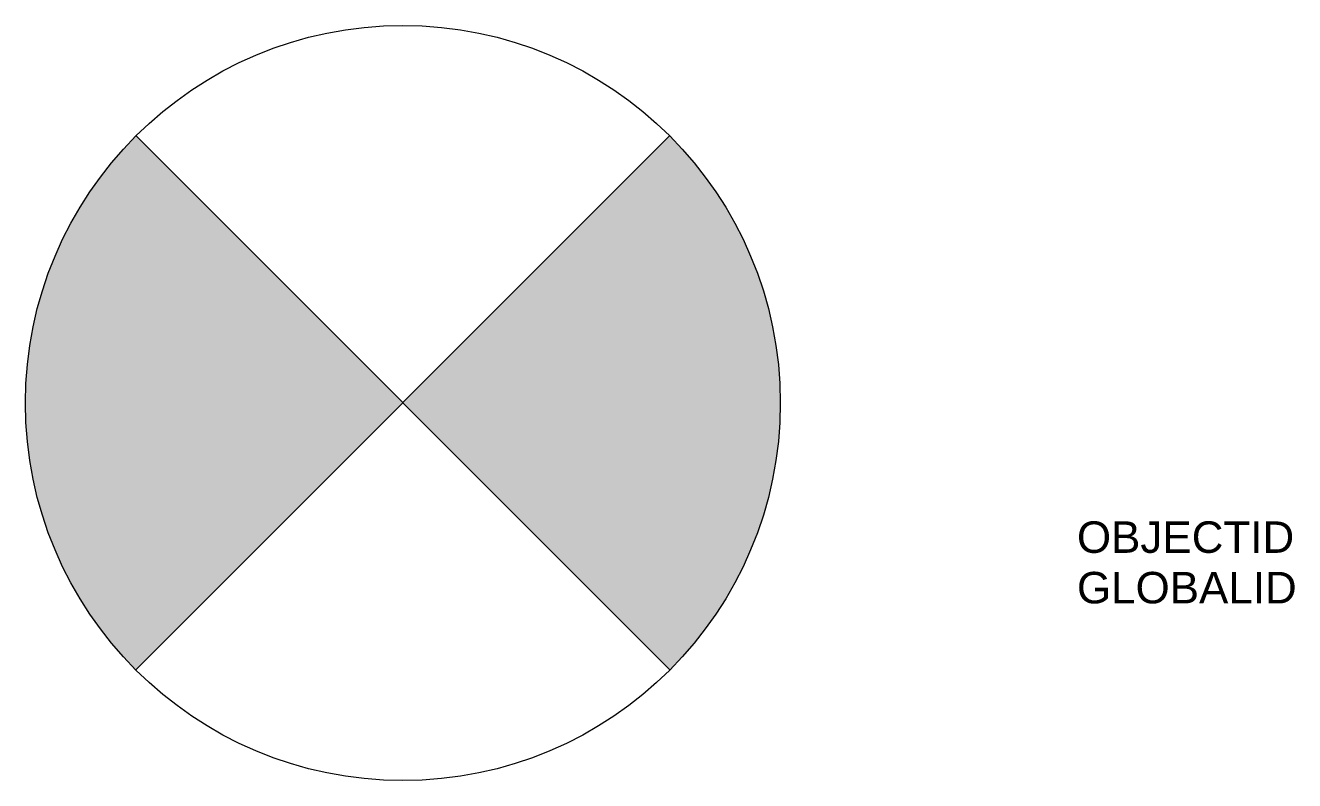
# Model space of a CAD drawing. Header units: feet. Extents: x -0.06 to 0.142, y -0.06 to 0.06.
import ezdxf

# ---------------------------------------------------------------- set-up
doc = ezdxf.new("R2010")
doc.units = ezdxf.units.FT
doc.header["$LTSCALE"] = 50
doc.header["$MEASUREMENT"] = 0
doc.linetypes.add('EESLU', pattern=[2, 1, 1])
doc.styles.get("Standard").update_dxf_attribs({"font": 'arial.ttf'})

msp = doc.modelspace()

# ---------------------------------------------------------------- hatches: boundary and pattern name
at = {"linetype": 'ByBlock'}
h = msp.add_hatch(color=7, dxfattribs=at)
h.dxf.hatch_style = 1
h.paths.add_polyline_path([(0.04241, 0.04244), (0, 0.00003), (0.04244, -0.04241, 0.198815), (0.06, 0, 0.199003)])
h.paths.add_polyline_path([(-0.04241, 0.04244, 0.199024), (-0.06, 0, 0.198807), (-0.04244, -0.04241), (0, 0.00003)])

# ---------------------------------------------------------------- linework, layer by layer
at = {"color": 0, "linetype": 'ByBlock'}
for p, q in [((-0.04244, -0.04241), (0.04241, 0.04244)), ((-0.04241, 0.04245), (0.04244, -0.04241))]:
    msp.add_line(p, q, dxfattribs=at)
at = {"color": 0, "linetype": 'EESLU'}
msp.add_circle((0, 0), 0.06, dxfattribs=at)

# ---------------------------------------------------------------- texts
at = {"color": 0, "linetype": 'EESLU', "flags": 1}
for tag, p in [('OBJECTID', (0.10715, -0.02381)), ('GLOBALID', (0.10715, -0.03184))]:
    msp.add_attdef(tag, p, '', height=0.005, dxfattribs=at)

doc.saveas('drawing.dxf')
